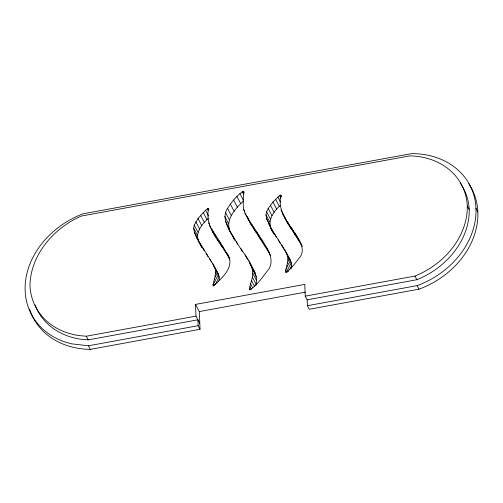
<?xml version="1.0" encoding="UTF-8"?>
<svg xmlns="http://www.w3.org/2000/svg" width="503" height="503" viewBox="0 0 503 503"><rect width="100%" height="100%" fill="white"/><g stroke="black" fill="none" stroke-linecap="round" stroke-linejoin="round"><path stroke-width="0.75" d="M280.9 195.321C277.228 210.009 287.402 221.961 295.129 233.335C299.769 240.623 306.415 250.739 298.807 258.46C295.085 263.459 291.256 268.602 286.182 272.312L285.421 272.324L285.333 271.488L287.024 265.213L287.923 259.416L287.741 256.486L286.823 253.55L271.406 228.89L266.647 218.824L265.974 214.85L266.603 211.807L268.174 208.512L272.94 202.011L279.681 195.541L280.624 195.089L281.586 196.623M291.551 268.061C292.715 261.145 287.288 255.568 284.748 249.645M225.973 251.909C236.781 264.987 223.137 276.983 213.926 285.522L213.115 285.597L212.995 284.799L214.668 278.58L215.586 272.783L215.429 269.841L214.548 266.917L196.296 236.988L194.34 232.16L193.642 228.148L194.259 225.105L198.031 218.465L205.545 210.248L207.343 208.795L208.55 208.519C204.337 228.224 221.395 243.068 229.752 259.076L222.508 246.118L209.544 225.728M265.98 246.671C271.023 254.191 273.902 264.327 266.816 271.601C262.057 278.077 257.096 284.667 250.607 289.508L249.57 289.602C249.758 284.113 252.833 278.914 252.732 273.28C252.229 260.85 241.698 251.827 236.121 241.409C230.714 231.757 220.251 219.635 227.532 208.336C231.814 201.873 236.768 195.296 243.439 191.178L243.867 192.423L243.207 199.289L243.238 205.96L243.779 209.588L245.03 213.322L251.663 225.57L269.759 253.845C262.887 239.522 252.701 227.174 245.03 213.322M255.801 285.666C258.649 276.644 253.003 268.382 248.803 260.868M199.798 243.471C193.655 234.121 201.684 224.545 208.387 218.308M231.921 234.857C223.194 222.125 234.153 209.72 243.213 201.257M274.122 234.09C265.747 223.546 271.595 213.178 280.259 205.488M199.792 323.379L195.975 316.136L195.516 304.409L304.755 284.396L305.233 296.16L307.163 299.819L307.408 305.717L309.282 309.263L418.999 289.168A80.329 65.315 -27.8 0 0 468.714 183.664M195.516 304.409L199.295 311.577L305.459 292.13M307.163 299.819L416.88 279.718A75.167 61.115 -27.8 0 0 469.217 209.569L467.287 205.909A74.098 60.247 -27.8 0 0 409.888 155.867L81.209 216.076A77.839 63.29 -27.8 0 0 29.985 286.018A74.934 60.926 -27.8 0 0 78.745 335.545L86.258 336.237L195.975 316.136M305.233 296.16L414.95 276.059A75.167 61.115 -27.8 0 0 467.287 205.909M35.078 304.95A74.934 60.926 -27.8 0 0 80.669 339.204L88.182 339.89L197.905 319.795L198.151 325.692L200.043 329.276L90.32 349.378A80.637 65.566 -27.8 0 1 29.608 309.194M477.85 211.876L475.976 208.33A80.329 65.315 -27.8 0 0 411.567 153.622L82.888 213.832A80.637 65.566 -27.8 0 0 25.32 283.239A80.637 65.566 -27.8 0 0 71.797 343.863L88.434 345.794L198.151 325.692M307.408 305.717L417.132 285.616A80.329 65.315 -27.8 0 0 475.976 208.33M282.02 212.782L288.137 224.024L301.945 245.615L298.543 239.088M285.962 252.739L290.602 260.717M249.689 263.434L255.191 272.978M213.36 265.559C216.032 269.985 219.654 274.487 219.365 279.951L215.586 272.783M232.285 235.53L234.832 240.239L228.142 227.689M200.075 244.162L201.86 247.463M417.132 285.616L418.999 289.168M88.434 345.794L90.32 349.378M414.95 276.059L416.88 279.718M280.624 195.089L281.309 196.39M279.681 195.541L281.058 198.151M277.889 196.987L280.636 202.2M301.152 244.395L302.184 246.351M295.129 233.335L298.908 240.503M291.344 227.475L295.123 234.65M287.609 221.867L291.388 229.041M275.543 199.213L279.322 206.381M280.951 209.808L281.982 211.763M283.013 213.718L284.044 215.674M284.358 216.856L288.137 224.024M272.94 202.011L276.725 209.179M270.388 205.18L274.166 212.348M268.174 208.512L271.953 215.68M266.603 211.807L270.388 218.975M265.974 214.85L269.753 222.018M281.812 244.986L284.22 249.551M287.741 256.486L291.52 263.654M278.379 239.812L280.096 243.075M266.647 218.824L270.425 225.992M274.795 234.367L276.166 236.976M287.923 259.416L291.702 266.584M271.406 228.89L274.154 234.102M268.571 223.628L272.356 230.795M287.622 262.377L291.055 268.891M287.024 265.213L289.432 269.778M286.32 267.778L288.382 271.689M285.698 269.922L287.068 272.525M243.439 191.178L244.125 192.486M242.232 191.762L243.603 194.372M239.937 193.611L243.37 200.131M269.413 253.512L270.444 255.467M261.56 239.302L265.339 246.47M256.706 231.833L260.485 239.007M251.959 224.722L255.744 231.889M236.932 196.453L240.711 203.621M243.779 209.588L244.81 211.543M247.885 218.403L251.663 225.57M233.612 200.031L237.391 207.205M230.349 204.08L234.128 211.254M227.532 208.336L231.311 215.51M225.539 212.543L229.318 219.71M224.753 216.422L228.532 223.596M245.08 254.946L247.489 259.51M252.531 269.533L256.31 276.7M240.704 248.356L242.421 251.613M225.646 221.54L229.425 228.708M236.121 241.409L237.498 244.018M252.732 273.28L256.511 280.448M252.33 277.052L256.109 284.226M251.557 280.668L254.65 286.534M250.657 283.925L252.72 287.835M249.872 286.628L251.242 289.231M208.292 208.336L208.984 209.638M207.343 208.795L208.374 210.751M249.425 288.584L250.11 289.885M205.545 210.248L208.638 216.114M228.664 257.272L229.695 259.227M222.508 246.118L226.287 253.286M218.698 240.258L222.477 247.426M203.193 212.48L206.972 219.648M214.982 234.675L218.761 241.842M208.563 222.798L209.594 224.753M211.788 229.714L215.567 236.882M200.584 215.29L204.369 222.458M198.031 218.465L201.81 225.633M195.818 221.804L199.597 228.978M194.259 225.105L198.037 232.273M212.499 263.038L218.327 274.091M193.642 228.148L197.421 235.316M209.581 258.391L211.304 261.648M215.429 269.841L219.207 277.008M206.148 253.216L207.871 256.473M194.34 232.16L198.119 239.334M202.558 247.759L204.275 251.022M199.157 242.27L201.904 247.489M196.296 236.988L199.735 243.509M215.271 275.745L218.365 281.611M214.668 278.58L217.07 283.145M213.957 281.139L215.68 284.396M213.341 283.258L214.372 285.214M212.995 284.799L213.681 286.1M86.258 336.237L88.182 339.89M284.729 216.982L285.805 219.949M247.558 216.762L248.809 220.49M212.341 229.972L213.322 232.895M199.295 311.577L200.043 329.276M460.144 182.979A74.098 60.247 -27.8 0 1 469.217 209.569"/></g></svg>
